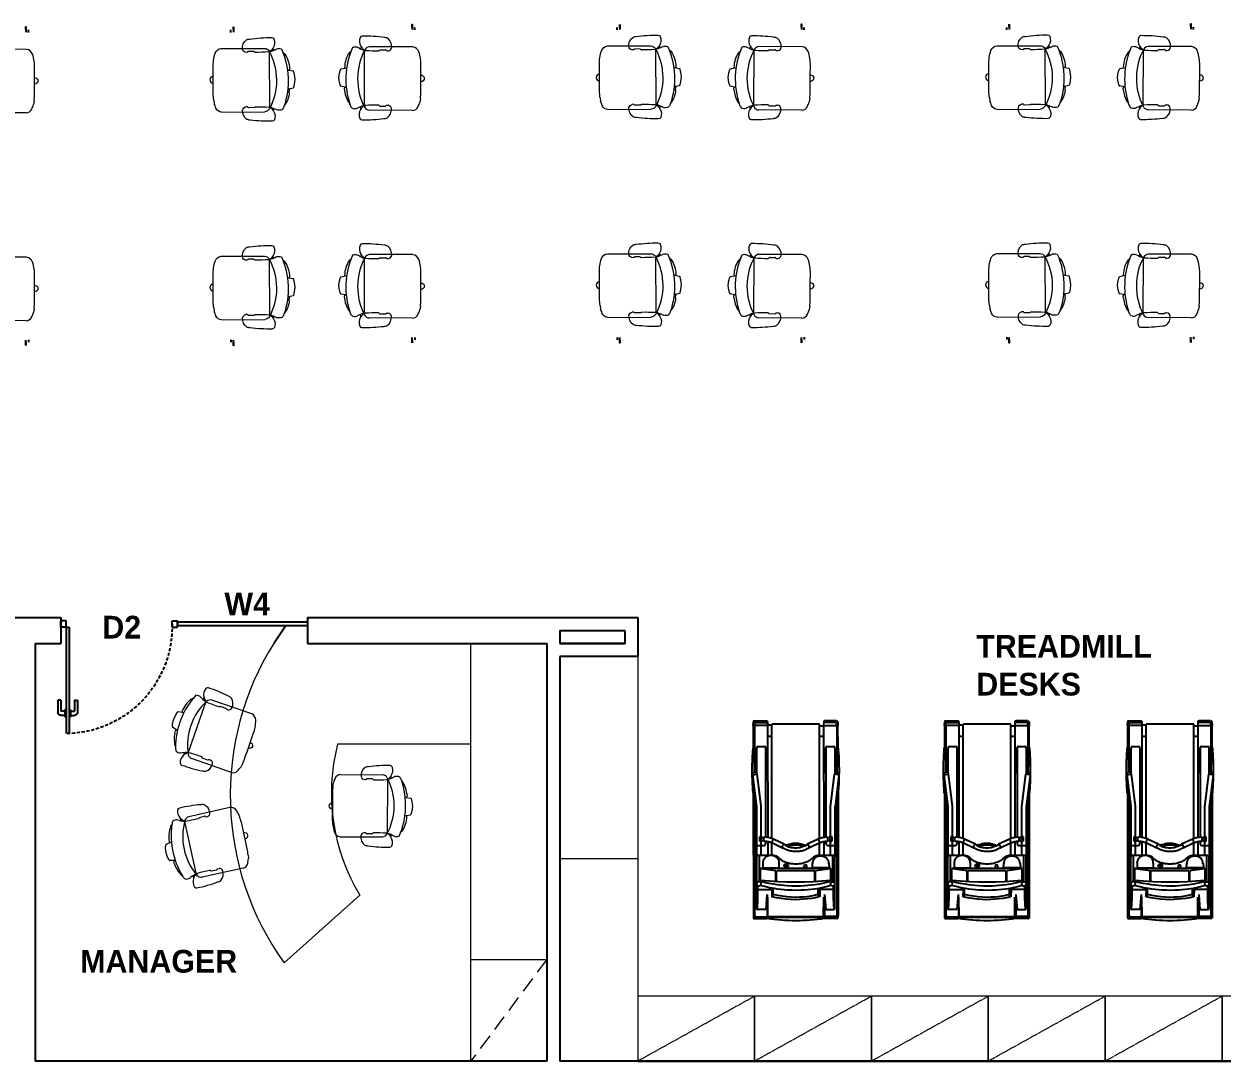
# Model space of a CAD drawing. Header units: inches. Extents: x 478327 to 492265, y -26791 to -22136.
# Drawn here: x 481880.7 to 482295.9, y -24198.6 to -23839.3 of the extents above; entities that cross this region are included whole.
import ezdxf

# ---------------------------------------------------------------- set-up
doc = ezdxf.new("R2010")
doc.units = ezdxf.units.IN
doc.header["$MEASUREMENT"] = 0
for name, pattern in [('DASHED', [0.75, 0.5, -0.25]), ('HIDDEN2', [0.1875, 0.125, -0.0625]), ('TRATTEGGIATA2', [9.525, 6.35, -3.175])]:
    doc.linetypes.add(name, pattern=pattern)
doc.layers.add('A-furniture', color=8, linetype='Continuous', lineweight=9)
doc.layers.add('I-ANNO-TEXT', color=7, linetype='Continuous', lineweight=18)
for name, color, linetype in [('GLAZING', 4, 'Continuous'), ('I-FURN', 1, 'Continuous'), ('I-WALL-IN', 3, 'Continuous'), ('Treadmill Desk', 123, 'Continuous')]:
    doc.layers.add(name, color=color, linetype=linetype)
doc.styles.add('MICRO', font='')
doc.styles.get('MICRO').set_extended_font_data('MicrogrammaSSi', bold=True)

# ---------------------------------------------------------------- blocks, each defined once
blk = doc.blocks.new('1505774114')
for p, q in [((381, 1577, 616), (411, 1577, 616)), ((2813, 1577, 616), (2783, 1577, 616)), ((413, 1557, 26), (395, 1557, 26)), ((2781, 1557, 26), (2799, 1557, 26)), ((381, -23, 616), (411, -23, 616)), ((413, -3, 26), (395, -3, 26)), ((2781, -3, 26), (2799, -3, 26)), ((2813, -23, 616), (2783, -23, 616))]:
    blk.add_line(p, q)
at = {"extrusion": (1.22461e-16, 1, 0)}
for centre, radius in [((-381, 586, 1577), 10.5), ((-381, 586, 1577), 8.5), ((-2813, 586, 1577), 10.5), ((-2813, 586, 1577), 8.5)]:
    blk.add_circle(centre, radius, dxfattribs=at)
at = {"extrusion": (0, -1, 0)}
for centre, radius in [((381, 586, 23), 10.5), ((381, 586, 23), 8.5), ((2813, 586, 23), 10.5), ((2813, 586, 23), 8.5)]:
    blk.add_circle(centre, radius, dxfattribs=at)
blk = doc.blocks.new('A$C6A0E07C9')
at = {"layer": 'A-furniture'}
for p, q in [((-0.2138, 0.2718), (0.1182, 0.2876)), ((-0.2691, 0.1773), (-0.2664, 0.2046)), ((-0.0121, 0.2424), (-0.025, 0.2422)), ((-0.0115, 0.2426), (-0.0121, 0.2424)), ((-0.0112, 0.2428), (-0.0115, 0.2426)), ((-0.0079, 0.2484), (-0.0112, 0.2428)), ((0.0377, 0.2515), (-0.0033, 0.2499)), ((0.0418, 0.2505), (0.045, 0.2473)), ((0.045, 0.2473), (0.0464, 0.2461)), ((0.0464, 0.2461), (0.0478, 0.2453)), ((0.0478, 0.2453), (0.0485, 0.2451)), ((0.1585, 0.2497), (0.1792, -0.1667)), ((0.3146, 0.1213), (0.3056, 0.1197)), ((0.3131, 0.1211), (0.3466, 0.116)), ((0.3152, 0.1516), (0.3188, 0.1294)), ((0.3514, 0.1128), (0.36, 0.0876)), ((-0.2907, 0.0196), (-0.2893, 0.0294)), ((-0.2883, 0.01), (-0.2907, 0.0196)), ((-0.2893, 0.0294), (-0.2841, 0.0379)), ((-0.2824, 0.002), (-0.2883, 0.01)), ((-0.2841, 0.0379), (-0.2762, 0.0438)), ((-0.2739, -0.003), (-0.2824, 0.002)), ((-0.2762, 0.0438), (-0.2666, 0.0462)), ((0.3636, 0.0146), (0.3576, -0.0113)), ((0.36, 0.0876), (0.3659, 0.0513)), ((0.3659, 0.0513), (0.3636, 0.0146)), ((-0.2641, -0.0045), (-0.2739, -0.003)), ((0.3108, -0.0224), (0.3218, -0.0234)), ((0.3197, -0.023), (0.3546, -0.0146)), ((0.3546, -0.0146), (0.3564, -0.0132)), ((0.3564, -0.0132), (0.3576, -0.0113)), ((0.0087, -0.176), (-0.0042, -0.1772)), ((0.0094, -0.1763), (0.0087, -0.176)), ((0.0097, -0.1764), (0.0094, -0.1763)), ((0.0135, -0.1816), (0.0097, -0.1764)), ((0.0591, -0.1802), (0.0183, -0.1827)), ((0.0631, -0.1788), (0.066, -0.1753)), ((0.066, -0.1753), (0.0673, -0.174)), ((0.0673, -0.174), (0.0686, -0.173)), ((0.0686, -0.173), (0.0692, -0.1728)), ((0.2962, -0.1472), (0.2839, -0.1595)), ((-0.1895, -0.2174), (0.1433, -0.1996))]:
    blk.add_line(p, q, dxfattribs=at)
for centre, radius, start, end in [((0.0274, 0.2777), 0.0792, 129.49988, 189.11522), ((0.0065, 0.2825), 0.0635, 94.07923, 117.59377), ((0.2241, -0.8917), 1.2574, 92.35943, 100.17565), ((0.117, 0.2414), 0.0463, 34.09018, 88.4441), ((0.1077, 0.3263), 0.0879, 309.67257, 333.02228), ((0.1721, 0.3454), 0.0192, 28.12557, 89.24362), ((-1.1254, 2.7931), 2.8487, 297.11573, 298.06946), ((-0.9196, -0.0126), 1.143, 14.09314, 15.00562), ((0.1209, 0.3234), 0.0749, 330.37939, 24.51295), ((0.2336, 0.2226), 0.0597, 72.52818, 107.70113), ((0.1951, 0.2221), 0.0806, 25.51985, 45.53867), ((0.5941, -0.0351), 0.8932, 162.12026, 164.43231), ((-0.21, 0.2233), 0.0487, 94.52598, 161.01093), ((-0.0222, 0.2712), 0.0292, 192.00474, 264.44095), ((-0.0038, 0.2437), 0.00623, 84.84548, 131.31741), ((0.0374, 0.2414), 0.0101, 64.52807, 88.63913), ((0.0007, 1.5534), 1.3091, 272.08986, 276.67605), ((0.1493, 0.274), 0.0211, 279.8693, 313.34338), ((-0.2488, 0.0248), 0.4712, 334.59734, 30.97321), ((0.1704, 0.2449), 0.0129, 130.13659, 158.01734), ((0.1866, 0.1808), 0.0779, 100.05254, 108.26721), ((-0.3014, 0.0263), 0.6141, 339.61076, 22.04666), ((0.1276, 0.1249), 0.1894, 8.09249, 40.8276), ((0.1816, 0.1421), 0.4521, 175.52891, 182.09908), ((72.2191, 3.6268), 72.5738, 182.765274, 182.924882), ((0.31, 0.1288), 0.0088, 301.08798, 3.16667), ((0.3467, 0.1108), 0.00513, 22.81842, 91.00758), ((0.0809, -0.0616), 0.3414, 182.48103, 200.75528), ((0.1162, -0.0378), 0.2107, 328.69616, 1.80788), ((0.3177, -0.0315), 0.00903, 2.12372, 63.37094), ((-0.1856, -0.1603), 0.0572, 202.88209, 266.11689), ((0.0015, -0.2058), 0.0292, 101.25248, 173.68869), ((0.0171, -0.1766), 0.00623, 234.37601, 280.84795), ((0.0579, -0.1702), 0.0101, 277.0543, 301.16536), ((0.1515, -1.4793), 1.3091, 89.01739, 93.60357), ((0.138, -0.155), 0.0449, 276.79393, 330.15211), ((0.1724, -0.1915), 0.0211, 52.35005, 85.82413), ((0.197, -0.1553), 0.0211, 212.66016, 229.03524), ((0.1633, -0.2919), 0.1223, 63.05477, 80.63565), ((0.1362, -0.2476), 0.0879, 32.67116, 56.02087), ((-0.9196, -0.0126), 1.143, 350.69637, 351.61264), ((0.3239, 0.0551), 0.2601, 246.15386, 250.81737), ((0.0516, -0.2073), 0.0792, 176.57822, 236.19355), ((0.0312, -0.2142), 0.0635, 248.09967, 271.6142), ((0.2022, -0.2604), 0.0192, 276.44982, 337.56787), ((0.1491, -0.2435), 0.0749, 341.18048, 35.31404), ((0.249, -0.1528), 0.0392, 254.29981, 275.99109), ((0.2537, -0.1401), 0.0518, 269.3553, 293.37881), ((0.1312, 0.9758), 1.2574, 265.51777, 273.33401)]:
    blk.add_arc(centre, radius, start, end, dxfattribs=at)
blk = doc.blocks.new('glass doors- 900')
for p, q in [((387080.9, -15045.5), (387080.9, -14224.6)), ((387102.3, -15045.5), (387102.3, -14226.3)), ((387016.6, -14483.4), (387016.6, -14387)), ((387070.1, -14365.5), (387038, -14365.5)), ((387080.9, -14354.8), (387070.1, -14354.8)), ((387070.1, -14408.4), (387070.1, -14354.8)), ((387102.3, -14354.8), (387113, -14354.8)), ((387113, -14408.4), (387113, -14354.8)), ((387113, -14365.5), (387145.1, -14365.5)), ((387166.6, -14483.4), (387166.6, -14387)), ((387038, -14483.4), (387016.6, -14483.4)), ((387038, -14483.4), (387038, -14397.7)), ((387070.1, -14397.7), (387038, -14397.7)), ((387080.9, -14408.4), (387070.1, -14408.4)), ((387102.3, -14408.4), (387113, -14408.4)), ((387113, -14397.7), (387145.1, -14397.7)), ((387145.1, -14483.4), (387145.1, -14397.7)), ((387145.1, -14483.4), (387166.6, -14483.4)), ((387038, -15045.5), (387038, -15092.6)), ((387080.9, -15045.5), (387038, -15045.5)), ((387080.9, -15092.6), (387038, -15092.6)), ((387080.9, -15045.5), (387080.9, -15092.6)), ((387080.9, -15045.5), (387080.9, -15092.6)), ((387080.9, -15045.5), (387102.3, -15045.5)), ((387895.1, -15045.5), (387895.1, -15092.6)), ((387895.1, -15045.5), (387895.1, -15092.6)), ((387895.1, -15045.5), (387895.1, -15045.5)), ((387895.1, -15045.5), (387938, -15045.5)), ((387895.1, -15092.6), (387938, -15092.6)), ((387938, -15045.5), (387938, -15092.6))]:
    blk.add_line(p, q)
at = {"linetype": 'DASHED', "ltscale": 50}
blk.add_arc((387070.1, -15049.8), 825.3, 358.60282, 89.25501, dxfattribs=at)
for centre, start, end in [((387038, -14387), 90, 180), ((387145.1, -14387), 0, 90)]:
    blk.add_arc(centre, 21.4, start, end)
blk = doc.blocks.new('*U138')
at = {"layer": 'A-furniture'}
for p, q in [((2.5, -0.6), (2.5, 0)), ((3.3, -0.6), (0, -0.6)), ((0.8, -0.6), (0.8, -1.65)), ((1.9915, -1.4758), (2.5254, -2.0716))]:
    blk.add_line(p, q, dxfattribs=at)
at = {"layer": 'A-furniture', "linetype": 'HIDDEN2'}
blk.add_line((2.5, 0), (3.3, -0.6), dxfattribs=at)
at = {"layer": 'A-furniture'}
for centre, radius, start, end in [((1.1885, -0.1453), 1.5541, 255.52138, 301.11099), ((1.2039, -0.2339), 2.2635, 237.86798, 305.72146)]:
    blk.add_arc(centre, radius, start, end, dxfattribs=at)
for p, rotation in [((1.3234, -1.428), 86.85652716130764), ((0.6913, -2.5849), 248.0226334994808), ((1.5459, -2.6506), 279.5773348211345)]:
    blk.add_blockref('A$C6A0E07C9', p, dxfattribs=dict(at, rotation=rotation))
blk = doc.blocks.new('gimnasio_08')
for p, q in [((81.8, 235.3, -116.9), (81.8, 222.6, -116.9)), ((82.8, 236.8, -116.9), (86.8, 237, -116.9)), ((83.6, 234.9, -116.9), (83.6, 222.5, -116.9)), ((86.8, 235.7, -116.9), (84.2, 235.5, -116.9)), ((111.2, 237.1, -116.9), (86.8, 237, -116.9)), ((86.8, 221.8, -116.9), (86.8, 236.9, -116.9)), ((86.8, 235.7, -116.9), (137, 235.7, -116.9)), ((109.2, 225.5, -116.9), (109.2, 232.4, -116.9)), ((110.5, 233.6, -116.9), (138.1, 233.6, -116.9)), ((139.1, 235.7, -116.9), (138.6, 233.2, -116.9)), ((138.6, 233.1, -116.9), (173.6, 228.8, -116.9)), ((139.6, 237.9, -116.9), (139.1, 235.7, -116.9)), ((139.6, 238.1, -116.9), (173.4, 233.9, -116.9)), ((287.5, 237.1, -116.9), (159, 237.1, -116.9)), ((159, 237.1, -116.9), (287.5, 237.1, -116.9)), ((159.4, 235.7, -116.9), (287.5, 235.7, -116.9)), ((281.9, 233.7, -116.9), (173.2, 234, -116.9)), ((205.6, 230.4, -116.9), (205, 228.5, -116.9)), ((205.6, 230.4, -116.9), (210.3, 230.4, -116.9)), ((210.4, 230.4, -116.9), (211, 228.5, -116.9)), ((214.7, 226, -116.9), (214.7, 233.7, -116.9)), ((225.4, 231.1, -116.9), (253.6, 231.1, -116.9)), ((225.4, 230.5, -116.9), (225.4, 218.6, -116.9)), ((252.8, 230.9, -116.9), (253.1, 230.1, -116.9)), ((270.6, 232.3, -116.9), (257.8, 232.3, -116.9)), ((261.7, 232.3, -116.9), (261.6, 225, -116.9)), ((283, 232.9, -116.9), (270.5, 232.2, -116.9)), ((283.1, 224, -116.9), (283, 232.9, -116.9)), ((287.5, 237.1, -116.9), (292, 237, -116.9)), ((287.5, 235.7, -116.9), (290.1, 235.6, -116.9)), ((290.7, 235, -116.9), (290.7, 223.2, -116.9)), ((292.6, 236.2, -116.9), (292.6, 222.7, -116.9)), ((82.5, 221.8, -116.9), (86.8, 221.7, -116.9)), ((86.8, 221.7, -116.9), (206.3, 221.8, -116.9)), ((87.5, 221.6, -116.9), (87.5, 217.3, -116.9)), ((98.5, 221.7, -116.9), (98.5, 217.3, -116.9)), ((138.1, 224.2, -116.9), (110.5, 224.2, -116.9)), ((111, 224.1, -116.9), (206, 224.2, -116.9)), ((173.7, 228.8, -116.9), (204.9, 228.8, -116.9)), ((204.9, 228.5, -116.9), (206.5, 228.5, -116.9)), ((205.9, 225.8, -116.9), (206.4, 226.2, -116.9)), ((206, 226, -116.9), (205.9, 225.8, -116.9)), ((205.9, 225.6, -116.9), (205.9, 225, -116.9)), ((205.9, 225, -116.9), (206, 223.8, -116.9)), ((206.2, 226.1, -116.9), (206, 226, -116.9)), ((206, 223.8, -116.9), (206.2, 222.6, -116.9)), ((206.4, 226.2, -116.9), (206.2, 226.1, -116.9)), ((206.2, 222.6, -116.9), (206.3, 221.5, -116.9)), ((206.3, 221.5, -116.9), (206.6, 220.3, -116.9)), ((210.1, 226.3, -116.9), (206.4, 226.3, -116.9)), ((206.7, 228.6, -116.9), (206.5, 228.5, -116.9)), ((206.5, 228.5, -116.9), (206.5, 226.3, -116.9)), ((206.5, 228.5, -116.9), (206.5, 228.5, -116.9)), ((206.6, 220.3, -116.9), (206.8, 219.2, -116.9)), ((207, 228.7, -116.9), (206.7, 228.6, -116.9)), ((206.8, 219.2, -116.9), (207.2, 218.1, -116.9)), ((207.4, 228.8, -116.9), (207, 228.7, -116.9)), ((207.2, 218.1, -116.9), (207.5, 217, -116.9)), ((207.8, 228.9, -116.9), (207.4, 228.8, -116.9)), ((208.2, 228.8, -116.9), (207.8, 228.9, -116.9)), ((208.7, 228.7, -116.9), (208.2, 228.8, -116.9)), ((209.1, 228.6, -116.9), (208.7, 228.7, -116.9)), ((209.3, 228.5, -116.9), (209.1, 228.6, -116.9)), ((209.4, 228.5, -116.9), (209.3, 228.5, -116.9)), ((209.4, 226.3, -116.9), (209.4, 228.5, -116.9)), ((209.4, 228.5, -116.9), (211, 228.5, -116.9)), ((209.4, 228.5, -116.9), (209.4, 228.5, -116.9)), ((210.1, 225.7, -116.9), (210, 226.2, -116.9)), ((210.1, 224.5, -116.9), (210.1, 225.7, -116.9)), ((210.3, 223.4, -116.9), (210.1, 224.5, -116.9)), ((210.1, 224.2, -116.9), (212.8, 224.2, -116.9)), ((210.4, 222.3, -116.9), (210.3, 223.4, -116.9)), ((210.6, 221.3, -116.9), (210.4, 222.3, -116.9)), ((210.5, 221.8, -116.9), (225.3, 221.8, -116.9)), ((210.9, 220.3, -116.9), (210.6, 221.3, -116.9)), ((211.2, 219.3, -116.9), (210.9, 220.3, -116.9)), ((211, 228.8, -116.9), (225.3, 228.8, -116.9)), ((211.5, 218.3, -116.9), (211.2, 219.3, -116.9)), ((211.8, 217.5, -116.9), (211.5, 218.3, -116.9)), ((212, 217, -116.9), (211.8, 217.5, -116.9)), ((225.3, 218.6, -116.9), (225.3, 218.2, -116.9)), ((225.3, 218.2, -116.9), (225.4, 217.3, -116.9)), ((233.5, 227.3, -116.9), (238.2, 227.6, -116.9)), ((238.2, 227.6, -116.9), (238.1, 227.6, -116.9)), ((238.2, 227.6, -116.9), (238.2, 227.6, -116.9)), ((238.2, 227.6, -116.9), (238.3, 227.6, -116.9)), ((238.6, 226.9, -116.9), (238.6, 225.2, -116.9)), ((238.6, 225.2, -116.9), (238.6, 211.9, -116.9)), ((239.4, 229.4, -116.9), (239.4, 154.5, -116.9)), ((251.6, 229.4, -116.9), (239.4, 229.4, -116.9)), ((239.8, 229.2, -116.9), (241.9, 213.2, -116.9)), ((252.6, 220.1, -116.9), (251.7, 229.4, -116.9)), ((253.2, 210.8, -116.9), (252.6, 220.1, -116.9)), ((253.1, 230.1, -116.9), (254, 226.7, -116.9)), ((254, 226.7, -116.9), (255, 222, -116.9)), ((255, 222, -116.9), (255.9, 217.2, -116.9)), ((257.4, 230, -116.9), (257.6, 229.2, -116.9)), ((257.6, 229.2, -116.9), (258.5, 225.8, -116.9)), ((258.5, 225.8, -116.9), (259.6, 221.3, -116.9)), ((259.6, 221.3, -116.9), (260.5, 216.6, -116.9)), ((261.6, 225, -116.9), (261.6, 217.7, -116.9)), ((261.6, 217.7, -116.9), (269.5, 217.5, -116.9)), ((267.2, 222.6, -116.9), (290.6, 222.6, -116.9)), ((267.3, 222.6, -116.9), (283.1, 224, -116.9)), ((269.3, 217.4, -116.9), (269.1, 217, -116.9)), ((290.5, 221.6, -116.9), (269.8, 221.8, -116.9)), ((290.6, 214.2, -116.9), (290.6, 221.7, -116.9)), ((291.5, 221.6, -116.9), (291.5, 216.9, -116.9)), ((85.2, 217.3, -116.9), (85.2, 166.5, -116.9)), ((207.4, 217.3, -116.9), (85.3, 217.3, -116.9)), ((207.5, 217, -116.9), (207.9, 216, -116.9)), ((207.9, 216, -116.9), (208.3, 215.2, -116.9)), ((208.3, 215.2, -116.9), (213.5, 204.3, -116.9)), ((225.1, 217.3, -116.9), (211.9, 217.3, -116.9)), ((217.3, 206.1, -116.9), (212, 217, -116.9)), ((213.4, 204.5, -116.9), (213.3, 204.6, -116.9)), ((213.4, 204.9, -116.9), (215, 202.3, -116.9)), ((218.5, 203.5, -116.9), (217.4, 205.8, -116.9)), ((225.4, 217.3, -116.9), (225.5, 216.4, -116.9)), ((225.5, 216.4, -116.9), (225.6, 215.5, -116.9)), ((225.6, 215.5, -116.9), (225.8, 214.6, -116.9)), ((225.8, 214.6, -116.9), (226, 213.8, -116.9)), ((226, 213.8, -116.9), (226.3, 213, -116.9)), ((226.3, 213, -116.9), (226.6, 212.3, -116.9)), ((226.6, 212.3, -116.9), (227, 211.6, -116.9)), ((227, 211.6, -116.9), (227.3, 210.9, -116.9)), ((227.3, 210.9, -116.9), (227.8, 210.3, -116.9)), ((227.8, 210.3, -116.9), (228.2, 209.8, -116.9)), ((228.2, 209.8, -116.9), (228.6, 209.4, -116.9)), ((228.6, 209.4, -116.9), (228.9, 209.1, -116.9)), ((228.9, 209.1, -116.9), (229.5, 208.5, -116.9)), ((229.5, 208.5, -116.9), (230.1, 207.7, -116.9)), ((230.1, 207.7, -116.9), (230.7, 206.9, -116.9)), ((230.7, 206.9, -116.9), (231.2, 206.1, -116.9)), ((231.2, 206.1, -116.9), (231.7, 205.2, -116.9)), ((231.7, 205.2, -116.9), (232.2, 204.2, -116.9)), ((234.3, 209.9, -116.9), (233.6, 209.9, -116.9)), ((238.2, 209.7, -116.9), (234.3, 209.9, -116.9)), ((238.6, 211.9, -116.9), (238.6, 210.3, -116.9)), ((241.8, 212.2, -116.9), (241.8, 171.7, -116.9)), ((253.1, 212.3, -116.9), (241.9, 212.3, -116.9)), ((253, 213.1, -116.9), (242, 213.1, -116.9)), ((253.6, 201.4, -116.9), (253.2, 210.8, -116.9)), ((255.9, 217.2, -116.9), (256.7, 212.4, -116.9)), ((256.7, 212.4, -116.9), (257.2, 208.7, -116.9)), ((257.2, 208.7, -116.9), (257.5, 205, -116.9)), ((257.5, 205, -116.9), (257.8, 201.3, -116.9)), ((260.5, 216.6, -116.9), (261.3, 211.9, -116.9)), ((261, 215.9, -116.9), (260.7, 215.9, -116.9)), ((262.5, 215.9, -116.9), (261, 215.9, -116.9)), ((261.3, 211.9, -116.9), (261.7, 208.3, -116.9)), ((261.7, 208.3, -116.9), (262.1, 204.7, -116.9)), ((262.1, 204.7, -116.9), (262.4, 201.1, -116.9)), ((264.1, 215.9, -116.9), (262.5, 215.9, -116.9)), ((265.7, 215.9, -116.9), (264.1, 215.9, -116.9)), ((267, 215.9, -116.9), (265.7, 215.9, -116.9)), ((267.5, 215.9, -116.9), (267.2, 215.9, -116.9)), ((267.2, 215.9, -116.9), (267.2, 215.7, -116.9)), ((267.2, 215.7, -116.9), (268.1, 211.9, -116.9)), ((268.3, 216.2, -116.9), (267.5, 215.9, -116.9)), ((268.1, 211.9, -116.9), (268.8, 208, -116.9)), ((268.9, 216.6, -116.9), (268.3, 216.2, -116.9)), ((268.8, 208, -116.9), (269.4, 204, -116.9)), ((269.1, 217, -116.9), (268.9, 216.6, -116.9)), ((269.7, 217.3, -116.9), (269.7, 217.1, -116.9)), ((269.7, 217.1, -116.9), (270.5, 213, -116.9)), ((270.5, 213, -116.9), (271.2, 208.9, -116.9)), ((271.2, 208.9, -116.9), (271.8, 204.7, -116.9)), ((271.8, 204.7, -116.9), (272.2, 200.4, -116.9)), ((290.7, 206.7, -116.9), (290.6, 214.2, -116.9)), ((290.7, 199.2, -116.9), (290.7, 206.7, -116.9)), ((291.5, 216.9, -116.9), (291.5, 212.2, -116.9)), ((291.5, 212.2, -116.9), (291.6, 207.5, -116.9)), ((291.6, 207.5, -116.9), (291.6, 202.8, -116.9)), ((212.3, 191.5, -116.9), (212.4, 193.6, -116.9)), ((212.4, 193.6, -116.9), (212.6, 195.7, -116.9)), ((212.6, 195.7, -116.9), (213, 197.8, -116.9)), ((212.7, 195.5, -116.9), (213.8, 195, -116.9)), ((213, 197.8, -116.9), (213.6, 199.8, -116.9)), ((213.8, 204.2, -116.9), (213.4, 204.5, -116.9)), ((213.6, 199.8, -116.9), (213.8, 200.3, -116.9)), ((214.1, 203.7, -116.9), (213.8, 204.2, -116.9)), ((214, 200.6, -116.9), (214.2, 201.2, -116.9)), ((214.4, 203.3, -116.9), (214.1, 203.7, -116.9)), ((214.1, 191.5, -116.9), (214.2, 193.6, -116.9)), ((214.2, 201.2, -116.9), (214.4, 201.7, -116.9)), ((214.2, 193.6, -116.9), (214.4, 195.7, -116.9)), ((214.5, 202.8, -116.9), (214.4, 203.3, -116.9)), ((214.4, 201.7, -116.9), (214.5, 202.3, -116.9)), ((214.4, 195.7, -116.9), (214.8, 197.8, -116.9)), ((214.5, 202.3, -116.9), (214.5, 202.8, -116.9)), ((214.8, 197.8, -116.9), (215.4, 199.8, -116.9)), ((215, 202.3, -116.9), (216.3, 199.3, -116.9)), ((215.4, 199.8, -116.9), (215.6, 200.3, -116.9)), ((216.3, 199.3, -116.9), (217.1, 196.3, -116.9)), ((217.1, 196.3, -116.9), (217.5, 193.3, -116.9)), ((217.5, 193.3, -116.9), (217.5, 190.3, -116.9)), ((218.9, 202.6, -116.9), (218.5, 203.5, -116.9)), ((219.3, 201.6, -116.9), (218.9, 202.6, -116.9)), ((219.7, 200.5, -116.9), (219.3, 201.6, -116.9)), ((220, 199.4, -116.9), (219.7, 200.5, -116.9)), ((220.3, 198.3, -116.9), (220, 199.4, -116.9)), ((220.5, 197.1, -116.9), (220.3, 198.3, -116.9)), ((220.7, 195.9, -116.9), (220.5, 197.1, -116.9)), ((220.8, 194.8, -116.9), (220.7, 195.9, -116.9)), ((220.9, 193.6, -116.9), (220.8, 194.8, -116.9)), ((220.9, 192.4, -116.9), (220.9, 193.6, -116.9)), ((220.9, 191.2, -116.9), (220.9, 192.4, -116.9)), ((232.2, 204.2, -116.9), (232.6, 203.2, -116.9)), ((232.6, 203.2, -116.9), (233, 202.2, -116.9)), ((233, 202.2, -116.9), (233.4, 201.1, -116.9)), ((233.4, 201.1, -116.9), (233.7, 200, -116.9)), ((233.7, 200, -116.9), (234, 198.8, -116.9)), ((234, 198.8, -116.9), (234.2, 197.6, -116.9)), ((234.2, 197.6, -116.9), (234.4, 196.4, -116.9)), ((234.4, 196.4, -116.9), (234.5, 195.2, -116.9)), ((234.5, 195.2, -116.9), (234.6, 193.9, -116.9)), ((234.6, 193.9, -116.9), (234.7, 192.7, -116.9)), ((234.7, 192.7, -116.9), (234.7, 191.4, -116.9)), ((236.1, 203.7, -116.9), (235.6, 202.9, -116.9)), ((235.6, 201.4, -116.9), (236.1, 200.6, -116.9)), ((235.9, 202.8, -116.9), (235.9, 201.5, -116.9)), ((253.5, 182.6, -116.9), (253.7, 192, -116.9)), ((253.7, 192, -116.9), (253.6, 201.4, -116.9)), ((257.8, 201.3, -116.9), (258, 197.5, -116.9)), ((258, 197.5, -116.9), (258.1, 192.7, -116.9)), ((258.1, 192.7, -116.9), (258, 187.8, -116.9)), ((262.4, 201.1, -116.9), (262.6, 197.4, -116.9)), ((262.6, 197.4, -116.9), (262.7, 192.7, -116.9)), ((262.7, 192.7, -116.9), (262.6, 187.9, -116.9)), ((269.4, 204, -116.9), (269.8, 200, -116.9)), ((269.8, 200, -116.9), (270, 196, -116.9)), ((270, 196, -116.9), (270.1, 191.9, -116.9)), ((270.1, 191.9, -116.9), (270, 187.1, -116.9)), ((272.2, 200.4, -116.9), (272.5, 196.1, -116.9)), ((272.6, 191.8, -116.9), (272.4, 186.7, -116.9)), ((272.5, 196.1, -116.9), (272.6, 191.8, -116.9)), ((290.7, 191.6, -116.9), (290.7, 199.2, -116.9)), ((291.6, 202.8, -116.9), (291.6, 197.7, -116.9)), ((291.6, 197.7, -116.9), (291.6, 192.7, -116.9)), ((291.6, 192.7, -116.9), (291.6, 187.7, -116.9)), ((213.5, 179.7, -116.9), (208.3, 168.8, -116.9)), ((212.5, 189.4, -116.9), (212.3, 191.5, -116.9)), ((212.8, 187.3, -116.9), (212.5, 189.4, -116.9)), ((213.8, 189, -116.9), (212.7, 188.5, -116.9)), ((213.4, 185.1, -116.9), (212.8, 187.3, -116.9)), ((213.4, 179.5, -116.9), (213.2, 179.4, -116.9)), ((214, 183.3, -116.9), (213.4, 185.1, -116.9)), ((213.8, 179.8, -116.9), (213.4, 179.5, -116.9)), ((214.1, 180.3, -116.9), (213.8, 179.8, -116.9)), ((213.9, 183.4, -116.9), (214.2, 182.8, -116.9)), ((214.3, 189.4, -116.9), (214.1, 191.5, -116.9)), ((214.3, 180.7, -116.9), (214.1, 180.3, -116.9)), ((214.2, 182.8, -116.9), (214.4, 182.3, -116.9)), ((214.6, 187.3, -116.9), (214.3, 189.4, -116.9)), ((214.4, 181.2, -116.9), (214.3, 180.7, -116.9)), ((214.4, 182.3, -116.9), (214.5, 181.7, -116.9)), ((214.5, 181.7, -116.9), (214.4, 181.2, -116.9)), ((215.2, 185.1, -116.9), (214.6, 187.3, -116.9)), ((215.2, 181.6, -116.9), (214.8, 180.8, -116.9)), ((215.9, 183.3, -116.9), (215.2, 185.1, -116.9)), ((216.4, 184.4, -116.9), (215.2, 181.6, -116.9)), ((217.2, 187.4, -116.9), (216.4, 184.4, -116.9)), ((217.5, 190.3, -116.9), (217.2, 187.4, -116.9)), ((217.4, 178.2, -116.9), (218.5, 180.5, -116.9)), ((218.5, 180.5, -116.9), (218.7, 181, -116.9)), ((218.7, 181, -116.9), (219.2, 182, -116.9)), ((219.2, 182, -116.9), (219.5, 183.1, -116.9)), ((219.5, 183.1, -116.9), (219.9, 184.2, -116.9)), ((219.9, 184.2, -116.9), (220.2, 185.3, -116.9)), ((220.2, 185.3, -116.9), (220.4, 186.4, -116.9)), ((220.4, 186.4, -116.9), (220.6, 187.6, -116.9)), ((220.6, 187.6, -116.9), (220.7, 188.8, -116.9)), ((220.7, 188.8, -116.9), (220.9, 189.9, -116.9)), ((220.9, 189.9, -116.9), (220.9, 191.2, -116.9)), ((232.2, 179.9, -116.9), (231.8, 178.9, -116.9)), ((232.7, 180.9, -116.9), (232.2, 179.9, -116.9)), ((233.1, 181.9, -116.9), (232.7, 180.9, -116.9)), ((233.4, 183, -116.9), (233.1, 181.9, -116.9)), ((233.7, 184.2, -116.9), (233.4, 183, -116.9)), ((234, 185.3, -116.9), (233.7, 184.2, -116.9)), ((234.2, 186.5, -116.9), (234, 185.3, -116.9)), ((234.4, 187.7, -116.9), (234.2, 186.5, -116.9)), ((234.5, 189, -116.9), (234.4, 187.7, -116.9)), ((234.6, 190.2, -116.9), (234.5, 189, -116.9)), ((234.7, 191.4, -116.9), (234.6, 190.2, -116.9)), ((235.1, 183.5, -116.9), (235.1, 180.1, -116.9)), ((236.4, 183.5, -116.9), (235.2, 183.6, -116.9)), ((235.2, 179.9, -116.9), (236.5, 179.9, -116.9)), ((237.3, 179.5, -116.9), (235.6, 179.5, -116.9)), ((237.2, 184.1, -116.9), (235.8, 184.1, -116.9)), ((236.5, 179.9, -116.9), (236.5, 183.5, -116.9)), ((237.5, 184.1, -116.9), (237.5, 179.6, -116.9)), ((253.2, 173.2, -116.9), (253.5, 182.6, -116.9)), ((257.5, 179.3, -116.9), (257.2, 175.7, -116.9)), ((257.8, 182.9, -116.9), (257.5, 179.3, -116.9)), ((258, 187.8, -116.9), (257.8, 182.9, -116.9)), ((262.1, 179.6, -116.9), (261.8, 176.1, -116.9)), ((262.4, 183.2, -116.9), (262.1, 179.6, -116.9)), ((262.6, 187.9, -116.9), (262.4, 183.2, -116.9)), ((269.6, 182.3, -116.9), (269, 177.4, -116.9)), ((270, 187.1, -116.9), (269.6, 182.3, -116.9)), ((272.1, 181.6, -116.9), (271.5, 176.5, -116.9)), ((272.4, 186.7, -116.9), (272.1, 181.6, -116.9)), ((290.7, 184.3, -116.9), (290.7, 191.6, -116.9)), ((290.7, 176.9, -116.9), (290.7, 184.3, -116.9)), ((291.6, 187.7, -116.9), (291.6, 182.6, -116.9)), ((291.6, 182.6, -116.9), (291.6, 177.5, -116.9)), ((207.3, 166.5, -116.9), (85.3, 166.5, -116.9)), ((86.5, 166.3, -116.9), (86.5, 162, -116.9)), ((98.5, 166.5, -116.9), (98.5, 162, -116.9)), ((207.2, 166.2, -116.9), (206.9, 165.1, -116.9)), ((207.6, 167.3, -116.9), (207.2, 166.2, -116.9)), ((208, 168.3, -116.9), (207.6, 167.3, -116.9)), ((208.3, 168.8, -116.9), (208, 168.3, -116.9)), ((211.4, 165.7, -116.9), (211.8, 166.5, -116.9)), ((211.8, 166.5, -116.9), (212, 167, -116.9)), ((225.1, 166.5, -116.9), (211.8, 166.5, -116.9)), ((212, 167, -116.9), (217.3, 177.9, -116.9)), ((225.4, 166.9, -116.9), (225.3, 166, -116.9)), ((225.5, 167.8, -116.9), (225.4, 166.9, -116.9)), ((225.6, 168.6, -116.9), (225.5, 167.8, -116.9)), ((225.8, 169.5, -116.9), (225.6, 168.6, -116.9)), ((226, 170.3, -116.9), (225.8, 169.5, -116.9)), ((226.3, 171.1, -116.9), (226, 170.3, -116.9)), ((226.6, 171.8, -116.9), (226.3, 171.1, -116.9)), ((227, 172.5, -116.9), (226.6, 171.8, -116.9)), ((227.4, 173.2, -116.9), (227, 172.5, -116.9)), ((227.8, 173.7, -116.9), (227.4, 173.2, -116.9)), ((228.3, 174.2, -116.9), (227.8, 173.7, -116.9)), ((228.5, 174.5, -116.9), (228.3, 174.2, -116.9)), ((229, 174.9, -116.9), (228.5, 174.5, -116.9)), ((229.6, 175.6, -116.9), (229, 174.9, -116.9)), ((230.2, 176.3, -116.9), (229.6, 175.6, -116.9)), ((230.7, 177.1, -116.9), (230.2, 176.3, -116.9)), ((231.3, 178, -116.9), (230.7, 177.1, -116.9)), ((231.8, 178.9, -116.9), (231.3, 178, -116.9)), ((238.2, 174.3, -116.9), (233.5, 174.3, -116.9)), ((238.6, 157, -116.9), (238.6, 173.6, -116.9)), ((241.8, 170.7, -116.9), (239.7, 154.7, -116.9)), ((253.1, 171.6, -116.9), (241.8, 171.6, -116.9)), ((253, 170.8, -116.9), (241.8, 170.8, -116.9)), ((252.6, 163.8, -116.9), (253.2, 173.2, -116.9)), ((256.2, 168.6, -116.9), (255.3, 163.3, -116.9)), ((256.8, 172.1, -116.9), (256.2, 168.6, -116.9)), ((257.2, 175.7, -116.9), (256.8, 172.1, -116.9)), ((260.8, 169.2, -116.9), (259.9, 164, -116.9)), ((261, 168, -116.9), (260.6, 168, -116.9)), ((261.3, 172.6, -116.9), (260.8, 169.2, -116.9)), ((262.5, 168, -116.9), (261, 168, -116.9)), ((261.8, 176.1, -116.9), (261.3, 172.6, -116.9)), ((261.7, 166.4, -116.9), (269.5, 166.3, -116.9)), ((264.1, 168, -116.9), (262.5, 168, -116.9)), ((265.7, 168, -116.9), (264.1, 168, -116.9)), ((267.1, 168, -116.9), (265.7, 168, -116.9)), ((268.2, 172.7, -116.9), (267.2, 168, -116.9)), ((267.5, 167.9, -116.9), (267.2, 168, -116.9)), ((268.3, 167.7, -116.9), (267.5, 167.9, -116.9)), ((269, 177.4, -116.9), (268.2, 172.7, -116.9)), ((268.9, 167.3, -116.9), (268.3, 167.7, -116.9)), ((269.2, 166.9, -116.9), (268.9, 167.3, -116.9)), ((269.3, 166.4, -116.9), (269.2, 166.9, -116.9)), ((270.7, 171.4, -116.9), (269.7, 166.4, -116.9)), ((271.5, 176.5, -116.9), (270.7, 171.4, -116.9)), ((290.6, 162.2, -116.9), (290.7, 169.5, -116.9)), ((290.7, 169.5, -116.9), (290.7, 176.9, -116.9)), ((291.6, 172.5, -116.9), (291.5, 167.4, -116.9)), ((291.5, 167.4, -116.9), (291.5, 162.3, -116.9)), ((291.6, 177.5, -116.9), (291.6, 172.5, -116.9)), ((81.9, 147.5, -116.9), (81.8, 161.1, -116.9)), ((82.6, 161.8, -116.9), (86.6, 161.9, -116.9)), ((83.6, 148.8, -116.9), (83.6, 161.2, -116.9)), ((86.9, 162, -116.9), (206.2, 162.1, -116.9)), ((86.9, 161.9, -116.9), (86.9, 146.6, -116.9)), ((109.2, 151.8, -116.9), (109.2, 158.7, -116.9)), ((110.5, 160, -116.9), (138.1, 160, -116.9)), ((206, 160, -116.9), (111.1, 160, -116.9)), ((172.5, 155.2, -116.9), (138.5, 150.9, -116.9)), ((204.7, 155.2, -116.9), (172.6, 155.2, -116.9)), ((204.7, 155.5, -116.9), (205.5, 153.6, -116.9)), ((206.5, 155.5, -116.9), (204.9, 155.5, -116.9)), ((210.3, 153.6, -116.9), (205.5, 153.6, -116.9)), ((206, 160.5, -116.9), (205.9, 159.3, -116.9)), ((205.9, 159.3, -116.9), (205.9, 158.5, -116.9)), ((206.2, 157.9, -116.9), (205.9, 158.5, -116.9)), ((205.9, 158.5, -116.9), (205.9, 158.3, -116.9)), ((205.9, 158.3, -116.9), (206, 158.1, -116.9)), ((206.2, 161.7, -116.9), (206, 160.5, -116.9)), ((206, 158.1, -116.9), (206.2, 157.9, -116.9)), ((206.4, 162.9, -116.9), (206.2, 161.7, -116.9)), ((209.5, 157.8, -116.9), (206.2, 157.8, -116.9)), ((206.6, 164, -116.9), (206.4, 162.9, -116.9)), ((206.5, 157.7, -116.9), (206.5, 155.5, -116.9)), ((206.5, 155.5, -116.9), (206.5, 155.5, -116.9)), ((206.7, 155.4, -116.9), (206.5, 155.5, -116.9)), ((206.9, 165.1, -116.9), (206.6, 164, -116.9)), ((207, 155.3, -116.9), (206.7, 155.4, -116.9)), ((207.4, 155.2, -116.9), (207, 155.3, -116.9)), ((207.8, 155.2, -116.9), (207.4, 155.2, -116.9)), ((208.3, 155.2, -116.9), (207.8, 155.2, -116.9)), ((208.7, 155.3, -116.9), (208.3, 155.2, -116.9)), ((209.1, 155.4, -116.9), (208.7, 155.3, -116.9)), ((209.3, 155.5, -116.9), (209.1, 155.4, -116.9)), ((209.3, 155.5, -116.9), (209.3, 157.7, -116.9)), ((210.9, 155.5, -116.9), (209.3, 155.5, -116.9)), ((209.3, 155.5, -116.9), (209.3, 155.5, -116.9)), ((209.3, 155.5, -116.9), (209.3, 155.5, -116.9)), ((210, 158.2, -116.9), (209.5, 157.8, -116.9)), ((209.5, 157.8, -116.9), (209.7, 157.8, -116.9)), ((209.7, 157.8, -116.9), (209.9, 158, -116.9)), ((209.9, 158, -116.9), (210, 158.2, -116.9)), ((210, 158.8, -116.9), (210.1, 159.8, -116.9)), ((210, 158.4, -116.9), (210, 158.8, -116.9)), ((210.1, 159.8, -116.9), (210.2, 160.9, -116.9)), ((212.8, 160, -116.9), (210.1, 160, -116.9)), ((210.2, 160.9, -116.9), (210.4, 161.9, -116.9)), ((210.4, 161.9, -116.9), (210.6, 162.9, -116.9)), ((210.4, 162.1, -116.9), (224.9, 162.1, -116.9)), ((211.2, 155.5, -116.9), (210.4, 153.6, -116.9)), ((210.6, 162.9, -116.9), (210.8, 163.9, -116.9)), ((210.8, 163.9, -116.9), (211.1, 164.8, -116.9)), ((225.3, 155.2, -116.9), (211, 155.2, -116.9)), ((211.1, 164.8, -116.9), (211.4, 165.7, -116.9)), ((214.7, 150.2, -116.9), (214.7, 158.1, -116.9)), ((225.3, 166, -116.9), (225.3, 165.3, -116.9)), ((225.3, 165.3, -116.9), (225.3, 153.5, -116.9)), ((233.6, 156.8, -116.9), (238.5, 156.8, -116.9)), ((251.5, 154.5, -116.9), (239.4, 154.5, -116.9)), ((251.7, 154.5, -116.9), (252.6, 163.8, -116.9)), ((254.1, 158.1, -116.9), (252.8, 153, -116.9)), ((255.3, 163.3, -116.9), (254.1, 158.1, -116.9)), ((258.7, 158.9, -116.9), (257.4, 153.9, -116.9)), ((259.9, 164, -116.9), (258.7, 158.9, -116.9)), ((261.7, 158.8, -116.9), (261.6, 166.2, -116.9)), ((261.7, 151.5, -116.9), (261.7, 158.8, -116.9)), ((267.1, 161.2, -116.9), (283.1, 159.9, -116.9)), ((267.2, 161.3, -116.9), (290.5, 161.4, -116.9)), ((291.4, 162.2, -116.9), (269.9, 162.1, -116.9)), ((283.1, 159.9, -116.9), (283.1, 151, -116.9)), ((290.8, 148.9, -116.9), (290.8, 160.7, -116.9)), ((292.6, 147.4, -116.9), (292.6, 161.2, -116.9)), ((86.9, 146.7, -116.9), (82.8, 146.9, -116.9)), ((86.9, 148.1, -116.9), (84.2, 148.2, -116.9)), ((86.9, 148.1, -116.9), (137, 148.1, -116.9)), ((86.9, 146.7, -116.9), (111.2, 146.7, -116.9)), ((138.1, 150.6, -116.9), (110.5, 150.6, -116.9)), ((138.5, 150.9, -116.9), (138.6, 150.9, -116.9)), ((139.5, 146.2, -116.9), (138.5, 150.9, -116.9)), ((139.2, 145.9, -116.9), (173.2, 150.1, -116.9)), ((157.1, 148.1, -116.9), (287.5, 148.1, -116.9)), ((159, 146.7, -116.9), (287.5, 146.8, -116.9)), ((159.1, 146.7, -116.9), (292, 146.8, -116.9)), ((173.2, 150.1, -116.9), (281.9, 150, -116.9)), ((225.9, 152.8, -116.9), (253.5, 152.8, -116.9)), ((270.4, 151.6, -116.9), (257.6, 151.5, -116.9)), ((283.1, 151, -116.9), (270.6, 151.6, -116.9)), ((287.5, 148.1, -116.9), (290.2, 148.3, -116.9))]:
    blk.add_line(p, q)
for centre, radius, start, end in [((82.6, 236.1, -116.9), 0.653, 159.0845, 180.2096), ((82.5, 236.1, -116.9), 0.635, 137.593, 159.1194), ((82.5, 236.1, -116.9), 0.611, 115.5164, 137.5936), ((82.5, 236.1, -116.9), 0.595, 93.0047, 115.4779), ((84.3, 234.9, -116.9), 0.653, 157.049, 177.38), ((84.3, 234.9, -116.9), 0.666, 137.0416, 157.1078), ((84.3, 234.9, -116.9), 0.655, 116.8126, 137.1015), ((84.2, 234.9, -116.9), 0.626, 95.941, 116.8485), ((110.5, 232.4, -116.9), 1.27, 90, 180), ((111.9, 236.3, -116.9), 1.45, 64.9319, 147.0868), ((112, 238, -116.9), 1.61, 213.5496, 296.1893), ((120.7, 172.5, -116.9), 65.6, 92.5927, 97.1714), ((121.6, 312.2, -116.9), 76.2, 263.2757, 267.6605), ((130.5, 4, -116.9), 234.4, 91.2278, 93.14), ((131.6, 497.1, -116.9), 261.4, 267.1406, 269.0228), ((134.6, -151.6, -116.9), 390.1, 89.9733, 91.3275), ((134.7, 640.4, -116.9), 404.7, 268.9237, 270.3231), ((134.9, -151.6, -116.9), 390.1, 88.6725, 90.0267), ((139.5, 235.6, -116.9), 2.54, 97.456, 177.427), ((139.5, 235.6, -116.9), 2.54, 177.427, 248.5011), ((138.9, 4, -116.9), 234.4, 86.86, 88.7722), ((148.8, 172.5, -116.9), 65.6, 82.8286, 87.4073), ((152.4, 268.4, -116.9), 32.2, 273.8734, 279.5381), ((157.6, 236.3, -116.9), 1.45, 32.9132, 115.0681), ((158, 237.5, -116.9), 0.906, 250.8103, 330.4027), ((228.3, 231.4, -116.9), 3, 157.4494, 174.7934), ((228.4, 231.4, -116.9), 3.13, 174.5971, 191.4407), ((227.9, 231.6, -116.9), 2.54, 138.2471, 157.6348), ((227.5, 231.9, -116.9), 2.02, 115.7466, 138.3292), ((227.3, 232.2, -116.9), 1.7, 90.1943, 115.5341), ((256.7, 231.3, -116.9), 2.96, 161.443, 180.1182), ((256.7, 231.3, -116.9), 2.96, 179.8818, 198.557), ((256.3, 231.5, -116.9), 2.57, 141.1296, 161.6689), ((256.3, 231.2, -116.9), 2.57, 198.3311, 218.8704), ((255.9, 231.8, -116.9), 2.05, 117.3759, 141.2485), ((255.7, 232.1, -116.9), 1.71, 90.243, 117.156), ((255.7, 232.1, -116.9), 1.71, 62.844, 89.757), ((255.6, 231.8, -116.9), 2.05, 38.7515, 62.6241), ((255.2, 231.5, -116.9), 2.57, 18.3311, 38.8704), ((255.2, 231.2, -116.9), 2.57, 321.1296, 341.6689), ((254.8, 231.3, -116.9), 2.96, 359.8818, 18.557), ((254.8, 231.3, -116.9), 2.96, 341.443, 0.1182), ((281.8, 232.2, -116.9), 1.54, 73.2482, 90.2173), ((281.9, 232.5, -116.9), 1.23, 53.8554, 73.5417), ((282.1, 232.7, -116.9), 0.887, 29.5578, 54.0472), ((282.3, 232.8, -116.9), 0.693, 0.3381, 29.1935), ((290.1, 235, -116.9), 0.626, 63.1985, 84.1059), ((290.1, 235, -116.9), 0.655, 42.9454, 63.2343), ((290.1, 235, -116.9), 0.666, 22.9392, 43.0054), ((290.1, 235, -116.9), 0.653, 2.667, 22.998), ((291.9, 236.3, -116.9), 0.626, 63.1985, 84.1059), ((291.9, 236.2, -116.9), 0.655, 42.9454, 63.2343), ((291.9, 236.2, -116.9), 0.666, 22.9392, 43.0054), ((291.9, 236.2, -116.9), 0.653, 2.667, 22.998), ((82.5, 222.5, -116.9), 0.653, 179.7904, 200.9155), ((82.5, 222.5, -116.9), 0.635, 200.8806, 222.407), ((82.4, 222.4, -116.9), 0.611, 222.4064, 244.4836), ((82.4, 222.4, -116.9), 0.595, 244.5221, 266.9953), ((84.3, 222.5, -116.9), 0.653, 179.7904, 200.9155), ((84.2, 222.5, -116.9), 0.635, 200.8806, 222.407), ((84.2, 222.5, -116.9), 0.611, 222.4064, 244.4836), ((84.2, 222.4, -116.9), 0.595, 244.5221, 266.9953), ((110.5, 225.5, -116.9), 1.27, 180, 270), ((211.3, 213.7, -116.9), 3.73, 104.2036, 116.3178), ((211.1, 214.7, -116.9), 2.71, 89.6403, 104.6552), ((211.1, 216, -116.9), 1.44, 67.4961, 90.4849), ((211.4, 216.7, -116.9), 0.706, 30.8859, 67.7541), ((212.8, 226, -116.9), 1.89, 270.0232, 0.0231), ((235.9, 218.6, -116.9), 9.81, 159.2297, 180.1028), ((235.9, 218.5, -116.9), 9.81, 179.8956, 200.8816), ((234.9, 218.9, -116.9), 8.8, 136.9717, 159.4063), ((234, 219.8, -116.9), 7.51, 112.0677, 137.0143), ((233.7, 220.5, -116.9), 6.74, 85.0584, 111.8529), ((238.1, 227.3, -116.9), 0.224, 89.972, 92.6896), ((238.2, 227.3, -116.9), 0.267, 53.304, 87.6446), ((238.2, 227.3, -116.9), 0.233, 88.7243, 92.6898), ((238.2, 227.3, -116.9), 0.245, 60.03, 89.3493), ((238.1, 227.1, -116.9), 0.459, 29.1622, 53.1566), ((237.8, 227, -116.9), 0.789, 13.0972, 29.7986), ((237.6, 226.9, -116.9), 1.06, 359.81, 13.5297), ((255.9, 230.9, -116.9), 2.05, 218.7515, 242.6241), ((255.7, 230.6, -116.9), 1.71, 242.844, 269.757), ((255.7, 230.6, -116.9), 1.71, 270.243, 297.156), ((255.6, 230.9, -116.9), 2.05, 297.3759, 321.2485), ((290.5, 221.5, -116.9), 0.945, 65.1372, 86.4738), ((290.6, 215.9, -116.9), 5.74, 86.0607, 90.1715), ((290.5, 221.5, -116.9), 0.961, 44.0321, 65.1324), ((290.8, 219, -116.9), 2.69, 79.7007, 86.595), ((290.5, 221.5, -116.9), 0.975, 23.1522, 44.0433), ((291.3, 221.2, -116.9), 0.369, 57.675, 85.3148), ((290.5, 221.5, -116.9), 0.98, 2.3588, 23.173), ((84.1, 192.3, -116.9), 210.6, 351.5188, 8.3335), ((208.9, 215.5, -116.9), 0.677, 166.247, 204.1203), ((209.6, 215.3, -116.9), 1.35, 142.2957, 166.2719), ((210.6, 214.6, -116.9), 2.6, 127.7357, 143.174), ((211.3, 213.8, -116.9), 3.68, 115.983, 128.2097), ((211.5, 216.8, -116.9), 0.575, 25.6873, 29.1733), ((215.1, 204.3, -116.9), 1.57, 137.2984, 159.832), ((214.3, 204.5, -116.9), 0.724, 159.1967, 196.9376), ((216.1, 203.4, -116.9), 2.9, 123.2877, 138.2097), ((216.6, 202.7, -116.9), 3.7, 111.0944, 123.7671), ((216.4, 203.2, -116.9), 3.23, 97.6333, 111.525), ((216.3, 204.5, -116.9), 1.93, 78.7517, 98.3859), ((216.5, 205.5, -116.9), 0.882, 46.6718, 79.8113), ((216.7, 205.7, -116.9), 0.583, 32.5658, 44.5854), ((216.7, 205.8, -116.9), 0.587, 10.3867, 25.581), ((234.9, 218.1, -116.9), 8.79, 200.7026, 223.2735), ((234, 217.3, -116.9), 7.49, 223.2326, 248.3439), ((233.7, 216.6, -116.9), 6.74, 248.5661, 275.5156), ((238.2, 209.9, -116.9), 0.257, 271.1891, 307.5535), ((238.1, 210.1, -116.9), 0.457, 307.692, 332.5692), ((237.8, 210.2, -116.9), 0.795, 331.827, 348.9824), ((241.5, 192, -116.9), 28.9, 173.1573, 186.7998), ((214.1, 204.6, -116.9), 0.587, 205.778, 220.9722), ((236.6, 203.3, -116.9), 0.779, 54.0623, 88.9143), ((236.6, 201, -116.9), 0.779, 271.0428, 305.8948), ((236.3, 202.8, -116.9), 1.33, 29.4531, 53.8559), ((236.3, 201.4, -116.9), 1.33, 306.1011, 330.504), ((235.5, 202.3, -116.9), 2.31, 13.2017, 30.1058), ((235.5, 201.9, -116.9), 2.31, 329.8512, 346.7553), ((234.7, 202.1, -116.9), 3.11, 359.8057, 13.6468), ((234.7, 202.1, -116.9), 3.11, 346.3103, 0.1513), ((214.2, 179.4, -116.9), 0.676, 155.8023, 193.4015), ((214.8, 179.6, -116.9), 1.34, 193.3973, 217.3169), ((214.2, 179.5, -116.9), 0.575, 161.11, 169.628), ((235.6, 179.9, -116.9), 0.356, 180.0237, 268.759), ((235.8, 183.6, -116.9), 0.54, 97.4365, 186.1718), ((208.9, 168.5, -116.9), 0.677, 155.8368, 193.7101), ((209.6, 168.7, -116.9), 1.35, 193.6852, 217.6613), ((210.6, 169.4, -116.9), 2.6, 216.7831, 232.2214), ((211.3, 170.2, -116.9), 3.68, 231.7474, 243.974), ((211.3, 170.3, -116.9), 3.73, 243.6393, 255.7535), ((211.1, 169.3, -116.9), 2.71, 255.3019, 270.3167), ((211.1, 168, -116.9), 1.44, 269.4722, 292.461), ((211.4, 167.3, -116.9), 0.706, 292.203, 329.0711), ((211.5, 167.3, -116.9), 0.575, 330.7837, 334.2697), ((215.8, 180.3, -116.9), 2.58, 216.4547, 231.8705), ((216.5, 181.2, -116.9), 3.66, 231.4019, 243.5647), ((216.6, 181.2, -116.9), 3.76, 243.2386, 255.1961), ((216.3, 180.3, -116.9), 2.78, 254.7677, 269.4137), ((216.3, 179.1, -116.9), 1.45, 268.6253, 290.6535), ((216.3, 179, -116.9), 1.46, 268.3481, 292.7156), ((216.6, 178.4, -116.9), 0.706, 290.2439, 325.7329), ((216.6, 178.2, -116.9), 0.691, 292.5118, 332.4436), ((235.2, 165.5, -116.9), 9.81, 159.2297, 180.1028), ((234.3, 165.9, -116.9), 8.8, 136.9717, 159.4063), ((233.4, 166.8, -116.9), 7.51, 112.0677, 137.0143), ((233.1, 167.5, -116.9), 6.74, 85.0584, 111.8529), ((238.2, 174, -116.9), 0.267, 53.304, 87.6446), ((238.1, 173.8, -116.9), 0.459, 29.1622, 53.1566), ((237.8, 173.7, -116.9), 0.789, 13.0972, 29.7986), ((237.5, 173.6, -116.9), 1.06, 359.81, 13.5297), ((82.4, 161.1, -116.9), 0.635, 93.0217, 180.0252), ((84.3, 161.2, -116.9), 0.653, 159.1314, 180.2565), ((84.3, 161.3, -116.9), 0.635, 137.64, 159.1663), ((84.2, 161.3, -116.9), 0.611, 115.5633, 137.6406), ((84.2, 161.3, -116.9), 0.595, 93.0516, 115.5248), ((110.5, 158.7, -116.9), 1.27, 90, 180), ((212.8, 158.1, -116.9), 1.89, 0.0098, 90.0245), ((235.2, 165.5, -116.9), 9.81, 179.8956, 200.8816), ((234.3, 165.1, -116.9), 8.79, 200.7026, 223.2735), ((233.4, 164.2, -116.9), 7.49, 223.2326, 248.3439), ((233.1, 163.5, -116.9), 6.74, 248.5661, 275.5156), ((256.6, 152.6, -116.9), 2.99, 156.0733, 175.9326), ((256.1, 152.8, -116.9), 2.5, 137.1435, 156.1999), ((255.8, 153.2, -116.9), 2, 115.0885, 137.2103), ((255.6, 153.5, -116.9), 1.7, 90.1784, 114.8836), ((255.6, 153.4, -116.9), 1.72, 59.9116, 89.6328), ((255.4, 153.1, -116.9), 2.15, 34.0439, 59.663), ((254.9, 152.7, -116.9), 2.73, 16.3087, 34.3669), ((254.6, 152.6, -116.9), 3.09, 359.8871, 16.4888), ((290.6, 162.3, -116.9), 0.945, 273.5732, 294.9098), ((290.5, 162.4, -116.9), 0.961, 294.9145, 316.0148), ((290.5, 162.4, -116.9), 0.975, 316.0037, 336.8948), ((290.5, 162.4, -116.9), 0.98, 336.874, 357.6882), ((82.5, 147.5, -116.9), 0.635, 179.9748, 266.9783), ((84.3, 148.8, -116.9), 0.653, 182.667, 202.998), ((84.3, 148.8, -116.9), 0.666, 202.9392, 223.0054), ((84.3, 148.8, -116.9), 0.655, 222.9454, 243.2343), ((84.3, 148.8, -116.9), 0.626, 243.1985, 264.1059), ((110.5, 151.8, -116.9), 1.27, 180, 270), ((112, 145.7, -116.9), 1.61, 63.8107, 146.4504), ((111.9, 147.4, -116.9), 1.45, 212.9132, 295.0681), ((120.7, 211.2, -116.9), 65.6, 262.8286, 267.4073), ((121.6, 71.5, -116.9), 76.2, 92.3395, 96.7243), ((130.5, 379.7, -116.9), 234.4, 266.86, 268.7722), ((131.6, -113.4, -116.9), 261.4, 90.9772, 92.8594), ((134.6, 535.3, -116.9), 390.1, 268.6725, 270.0267), ((134.7, -256.7, -116.9), 404.7, 89.6769, 91.0763), ((134.9, 535.3, -116.9), 390.1, 269.9733, 271.3275), ((139.5, 148.5, -116.9), 2.54, 111.456, 262.5011), ((138.9, 379.7, -116.9), 234.4, 271.2278, 273.14), ((148.8, 211.2, -116.9), 65.6, 272.5927, 277.1714), ((152.4, 115.3, -116.9), 32.2, 80.4619, 86.1266), ((157.6, 147.4, -116.9), 1.45, 244.9319, 327.0868), ((158, 146.2, -116.9), 0.906, 29.5973, 109.1897), ((228.4, 152.6, -116.9), 3.14, 169.4967, 186.1308), ((228.3, 152.6, -116.9), 2.99, 185.9413, 203.1354), ((227.8, 152.4, -116.9), 2.52, 202.9575, 222.1986), ((227.5, 152.1, -116.9), 2.01, 222.1234, 244.5023), ((227.3, 151.8, -116.9), 1.7, 244.7114, 269.7697), ((256.7, 152.6, -116.9), 3.11, 175.6394, 194.9778), ((256.3, 152.5, -116.9), 2.72, 194.6885, 215.8436), ((255.8, 152.1, -116.9), 2.12, 215.656, 240.6419), ((255.6, 151.8, -116.9), 1.72, 240.8859, 269.6643), ((255.6, 151.8, -116.9), 1.72, 270.3242, 300.0454), ((255.4, 152.2, -116.9), 2.15, 300.2941, 325.9132), ((254.9, 152.5, -116.9), 2.73, 325.5901, 343.6484), ((254.6, 152.6, -116.9), 3.09, 343.4683, 0.0699), ((281.8, 151.7, -116.9), 1.65, 269.8296, 286.7988), ((281.9, 151.4, -116.9), 1.32, 286.5052, 306.1916), ((282.2, 151.1, -116.9), 0.955, 305.9997, 330.4892), ((282.3, 151, -116.9), 0.746, 330.8534, 359.7088), ((290.1, 148.9, -116.9), 0.626, 275.941, 296.8485), ((290.1, 148.9, -116.9), 0.655, 296.8126, 317.1015), ((290.1, 148.9, -116.9), 0.666, 317.0416, 337.1078), ((290.1, 148.9, -116.9), 0.653, 337.049, 357.38), ((292, 147.4, -116.9), 0.626, 275.941, 296.8485), ((292, 147.4, -116.9), 0.655, 296.8126, 317.1015), ((292, 147.4, -116.9), 0.666, 317.0416, 337.1078), ((292, 147.4, -116.9), 0.653, 337.049, 357.38)]:
    blk.add_arc(centre, radius, start, end)

msp = doc.modelspace()

# ---------------------------------------------------------------- linework, layer by layer
at = {"color": 8}
msp.add_line((481967.402, -24053.681), (481971.355, -24047.855), dxfattribs=at)
at = {"layer": 'A-furniture', "linetype": 'HIDDEN2'}
for p, q in [((482093.376, -24198.639, 6.93), (482133.876, -24176.139, 6.93)), ((482133.876, -24198.639, 6.93), (482174.376, -24176.139, 6.93)), ((482174.376, -24198.639, 6.93), (482214.876, -24176.139, 6.93)), ((482214.876, -24198.639, 6.93), (482255.376, -24176.139, 6.93)), ((482255.376, -24198.639, 6.93), (482295.876, -24176.139, 6.93))]:
    msp.add_line(p, q, dxfattribs=at)
at = {"layer": 'A-furniture', "elevation": 6.93}
for points in [[(482093.376, -24058.464), (482093.376, -24198.639)], [(482093.376, -24128.552), (482066.376, -24128.552)]]:
    msp.add_lwpolyline(points, dxfattribs=at)
for points in [[(482133.876, -24198.639), (482133.876, -24176.139), (482093.376, -24176.139), (482093.376, -24198.639)], [(482174.376, -24198.639), (482174.376, -24176.139), (482133.876, -24176.139), (482133.876, -24198.639)], [(482214.876, -24198.639), (482214.876, -24176.139), (482174.376, -24176.139), (482174.376, -24198.639)], [(482255.376, -24198.639), (482255.376, -24176.139), (482214.876, -24176.139), (482214.876, -24198.639)], [(482295.876, -24198.639), (482295.876, -24176.139), (482255.376, -24176.139), (482255.376, -24198.639)], [(482336.376, -24198.639), (482336.376, -24176.139), (482295.876, -24176.139), (482295.876, -24198.639)]]:
    msp.add_lwpolyline(points, close=True, dxfattribs=at)
at = {"layer": 'GLAZING', "elevation": 6.93}
for points in [[(481978.946, -24046.505), (481933.946, -24046.505)], [(481933.946, -24046.505), (481933.946, -24047.855)], [(481978.946, -24047.855), (481933.946, -24047.855)]]:
    msp.add_lwpolyline(points, dxfattribs=at)
at = {"layer": 'I-WALL-IN'}
for p, q in [((481893.446, -24044.964, 6.93), (481893.446, -24049.464, 6.93)), ((481978.946, -24044.964, 6.93), (481978.946, -24049.464, 6.93)), ((481893.446, -24049.464, 6.93), (481893.446, -24053.964, 6.93)), ((481978.946, -24049.464, 6.93), (481978.946, -24053.964, 6.93)), ((481884.567, -24053.964, 6.93), (481884.567, -24198.639, 6.93)), ((482061.876, -24198.639, 6.93), (481884.567, -24198.639, 6.93)), ((482417.376, -24198.639, 6.93), (482066.376, -24198.639, 6.93)), ((482093.376, -24198.639, 6.93), (482417.376, -24198.639, 6.93))]:
    msp.add_line(p, q, dxfattribs=at)
at = {"layer": 'I-WALL-IN', "elevation": 6.93}
for points in [[(481725.798, -24044.964), (481893.446, -24044.964)], [(481978.946, -24044.964), (482093.376, -24044.964)], [(482093.376, -24044.964), (482093.376, -24058.464), (482066.376, -24058.464)], [(482066.376, -24049.464), (482066.376, -24053.964)], [(482066.376, -24049.464), (482088.876, -24049.464)], [(482088.876, -24049.464), (482088.876, -24053.964), (482066.376, -24053.964)], [(481884.567, -24053.964), (481893.446, -24053.964)], [(481978.946, -24053.964), (482061.876, -24053.964)], [(482061.876, -24053.964), (482061.876, -24198.639)], [(482066.376, -24053.964), (482088.876, -24053.964)], [(482066.376, -24058.464), (482066.376, -24198.639)]]:
    msp.add_lwpolyline(points, dxfattribs=at)

# ---------------------------------------------------------------- block references
at = {"xscale": 43.92677977799411, "yscale": 43.92677977799411, "zscale": 43.92677977799411, "rotation": 270}
msp.add_blockref('*U138', (482061.876, -24053.681), dxfattribs=at)
at = {"layer": 'A-furniture'}
for p, xscale, yscale, zscale, rotation in [((481958.118, -23857.033, 42.257), -45.00000000027777, 45, 45, 183.1434728386661), ((482006.405, -23856.502, 4.141), 45.00000000027777, 45.00000000027777, 45.00000000027777, 176.8565271613339), ((482091.993, -23856.178, 43.079), -45.00000000027777, 45, 45.00000000000001, 183.1434728386661), ((482141.337, -23856.435, 3.905), 45.00000000027777, 45.00000000027777, 45.00000000027777, 176.8565271613339), ((482226.925, -23856.11, 42.843), -45.00000000027777, 45, 45.00000000000001, 183.1434728386661), ((482276.27, -23856.367, 3.668), 45.00000000027777, 45.00000000027777, 45.00000000027777, 176.8565271613339), ((481872.53, -23857.357, 3.319), 45.00000000027777, 45.00000000027777, 45.00000000027777, 176.8565271613339), ((481872.53, -23929.357, 4.129), 45.00000000027777, 45.00000000027777, 45.00000000027777, 176.8565271613339), ((481958.118, -23929.033, 43.067), -45.00000000027777, 45, 45, 183.1434728386661), ((482006.405, -23928.502, 4.951), 45.00000000027777, 45.00000000027777, 45.00000000027777, 176.8565271613339), ((482091.993, -23928.178, 43.889), -45.00000000027777, 45, 45.00000000000001, 183.1434728386661), ((482141.337, -23928.435, 4.715), 45.00000000027777, 45.00000000027777, 45.00000000027777, 176.8565271613339), ((482226.925, -23928.11, 43.653), -45.00000000027777, 45, 45.00000000000001, 183.1434728386661), ((482276.27, -23928.367, 4.478), 45.00000000027777, 45.00000000027777, 45.00000000027777, 176.8565271613339)]:
    msp.add_blockref('A$C6A0E07C9', p, dxfattribs=dict(at, xscale=xscale, yscale=yscale, zscale=zscale, rotation=rotation))
at = {"layer": 'GLAZING', "xscale": -0.04500000025145709, "yscale": 0.04499999998952262, "zscale": 0.04499999999999744, "rotation": 180}
msp.add_blockref('glass doors- 900', (464476.736, -24725.288, 6.93), dxfattribs=at)
at = {"layer": 'I-FURN', "linetype": 'TRATTEGGIATA2', "xscale": 0.04499999998952262, "yscale": 0.04499999998952262, "zscale": 0.04499999998952262, "rotation": 90}
for p in [(482221.108, -23966.379, -26.2), (482356.041, -23966.311, -26.437), (481952.301, -23967.301, -26.786), (482086.176, -23966.446, -25.964)]:
    msp.add_blockref('1505774114', p, dxfattribs=at)
at = {"layer": 'Treadmill Desk', "xscale": 0.3247591004111532, "yscale": 0.3247591004111532, "zscale": 0.3247591004111532, "rotation": 270}
for p in [(482085.809, -24054.195, 37.961), (482152.081, -24054.195, 37.961), (482215.488, -24054.195, 37.961)]:
    msp.add_blockref('gimnasio_08', p, dxfattribs=at)

# ---------------------------------------------------------------- texts
at = {"layer": 'I-ANNO-TEXT', "char_height": 7.875, "attachment_point": 1, "style": 'MICRO'}
for s, insert in [('{\\fBahnschrift Light|b1|i0|c0|p34;W4}', (481950.156, -24036.291, 6.93)), ('{\\fBahnschrift Light|b1|i0|c0|p34;D2}', (481907.839, -24044.344, 6.93)), ('{\\fBahnschrift Light|b1|i0|c0|p34;TREADMILL DESKS}', (482210.705, -24050.979)), ('{\\fBahnschrift Light|b1|i0|c0|p34;MANAGER }', (481900.187, -24160.134))]:
    msp.add_mtext_dynamic_manual_height_columns(s, width=7.40993, gutter_width=1.5, heights=[0], dxfattribs=dict(at, insert=insert))

doc.saveas('drawing.dxf')
